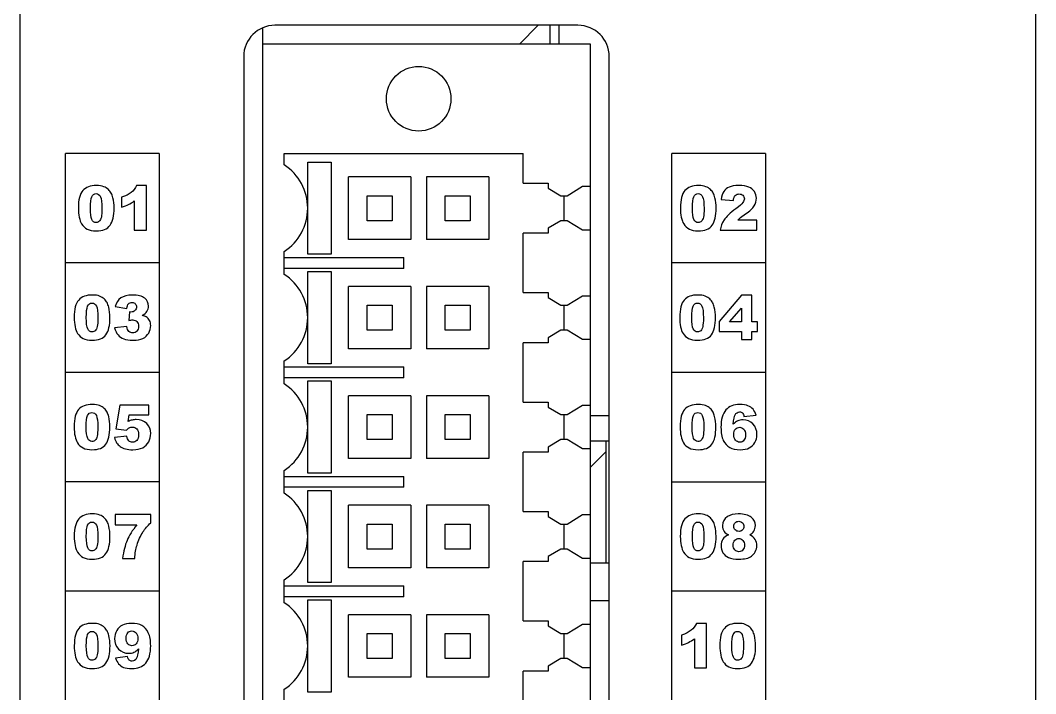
# Model space of a CAD drawing. Header units: millimetres. Extents: x 110 to 142, y 44 to 174.
# Drawn here: x 109.99 to 142.49, y 108.99 to 130.53 of the extents above; entities that cross this region are included whole.
import ezdxf

# ---------------------------------------------------------------- set-up
doc = ezdxf.new("R2010")
doc.units = ezdxf.units.MM
doc.header["$LTSCALE"] = 16.335
doc.layers.get('0').update_dxf_attribs({"linetype": 'CONTINUOUS'})

msp = doc.modelspace()

# ---------------------------------------------------------------- linework, layer by layer
at = {"linetype": 'Continuous'}
for p, q in [((109.992, 50.02), (109.992, 135.92)), ((142.492, 50.02), (142.492, 135.92)), ((127.842, 130.37), (118.142, 130.37)), ((125.971, 129.77), (126.571, 130.37)), ((126.942, 130.37), (126.942, 129.77)), ((127.242, 129.77), (127.242, 130.37)), ((117.742, 130.286), (117.742, 129.77)), ((117.742, 129.77), (117.742, 59.77)), ((128.242, 129.77), (117.742, 129.77)), ((128.242, 59.77), (128.242, 129.77)), ((117.142, 129.37), (117.142, 60.17)), ((128.842, 60.17), (128.842, 129.37)), ((111.442, 70.27), (111.442, 126.27)), ((114.442, 126.27), (111.442, 126.27)), ((114.442, 126.27), (114.442, 70.27)), ((118.442, 125.903), (118.442, 126.27)), ((118.442, 126.27), (126.092, 126.27)), ((126.092, 125.32), (126.092, 126.27)), ((130.842, 70.27), (130.842, 126.27)), ((133.842, 126.27), (130.842, 126.27)), ((133.842, 126.27), (133.842, 70.27)), ((119.192, 124.524), (119.192, 125.995)), ((119.192, 125.995), (119.944, 125.995)), ((119.944, 125.995), (119.944, 123.045)), ((120.492, 123.52), (120.492, 125.52)), ((122.492, 125.52), (120.492, 125.52)), ((122.492, 125.52), (122.492, 123.52)), ((122.992, 125.52), (122.992, 123.52)), ((124.992, 125.52), (122.992, 125.52)), ((124.992, 125.52), (124.992, 123.52)), ((114.035, 125.244), (113.714, 125.244)), ((114.035, 123.82), (114.035, 125.244)), ((126.092, 125.32), (126.893, 125.32)), ((126.893, 125.32), (126.893, 125.162)), ((126.893, 125.162), (127.295, 124.92)), ((127.492, 124.92), (127.992, 125.22)), ((127.992, 125.22), (128.242, 125.22)), ((113.233, 124.869), (113.233, 124.55)), ((121.092, 124.12), (121.092, 124.92)), ((121.092, 124.92), (121.892, 124.92)), ((121.892, 124.92), (121.892, 124.12)), ((123.592, 124.12), (123.592, 124.92)), ((123.592, 124.92), (124.392, 124.92)), ((124.392, 124.92), (124.392, 124.12)), ((127.295, 124.92), (127.492, 124.92)), ((127.392, 124.92), (127.392, 124.12)), ((113.642, 124.753), (113.642, 123.82)), ((119.192, 123.045), (119.192, 124.516)), ((132.426, 124.797), (132.815, 124.765)), ((132.957, 124.137), (133.049, 124.222)), ((133.049, 124.222), (133.207, 124.336)), ((121.892, 124.12), (121.092, 124.12)), ((124.392, 124.12), (123.592, 124.12)), ((127.295, 124.12), (126.893, 123.878)), ((126.893, 123.878), (126.893, 123.72)), ((127.492, 124.12), (127.295, 124.12)), ((127.992, 123.82), (127.492, 124.12)), ((133.564, 124.137), (132.957, 124.137)), ((133.564, 123.82), (133.564, 124.137)), ((113.642, 123.82), (114.035, 123.82)), ((122.492, 123.52), (120.492, 123.52)), ((124.992, 123.52), (122.992, 123.52)), ((126.092, 121.82), (126.092, 123.72)), ((126.893, 123.72), (126.092, 123.72)), ((128.242, 123.82), (127.992, 123.82)), ((132.397, 123.82), (133.564, 123.82)), ((118.442, 122.403), (118.442, 123.137)), ((118.442, 122.945), (122.267, 122.945)), ((119.944, 123.045), (119.192, 123.045)), ((122.267, 122.595), (122.267, 122.945)), ((114.442, 122.77), (111.442, 122.77)), ((122.267, 122.595), (118.442, 122.595)), ((133.842, 122.77), (130.842, 122.77)), ((119.192, 121.024), (119.192, 122.495)), ((119.192, 122.495), (119.944, 122.495)), ((119.944, 122.495), (119.944, 119.545)), ((120.492, 120.02), (120.492, 122.02)), ((122.492, 122.02), (120.492, 122.02)), ((122.492, 122.02), (122.492, 120.02)), ((122.992, 122.02), (122.992, 120.02)), ((124.992, 122.02), (122.992, 122.02)), ((124.992, 122.02), (124.992, 120.02)), ((126.092, 121.82), (126.893, 121.82)), ((126.893, 121.82), (126.893, 121.662)), ((126.893, 121.662), (127.295, 121.42)), ((127.492, 121.42), (127.992, 121.72)), ((127.992, 121.72), (128.242, 121.72)), ((133.072, 121.744), (132.363, 120.902)), ((133.411, 121.744), (133.072, 121.744)), ((133.411, 120.883), (133.411, 121.744)), ((113.032, 121.381), (113.399, 121.315)), ((121.092, 120.62), (121.092, 121.42)), ((121.092, 121.42), (121.892, 121.42)), ((121.892, 121.42), (121.892, 120.62)), ((123.592, 120.62), (123.592, 121.42)), ((123.592, 121.42), (124.392, 121.42)), ((124.392, 121.42), (124.392, 120.62)), ((127.295, 121.42), (127.492, 121.42)), ((127.392, 121.42), (127.392, 120.62)), ((132.696, 120.883), (133.072, 121.324)), ((133.072, 121.324), (133.072, 120.883)), ((113.483, 121.202), (113.463, 120.924)), ((113.534, 121.198), (113.483, 121.202)), ((119.192, 119.545), (119.192, 121.016)), ((132.363, 120.902), (132.363, 120.582)), ((113.399, 120.741), (113.011, 120.69)), ((121.892, 120.62), (121.092, 120.62)), ((124.392, 120.62), (123.592, 120.62)), ((127.295, 120.62), (126.893, 120.378)), ((127.492, 120.62), (127.295, 120.62)), ((127.992, 120.32), (127.492, 120.62)), ((132.363, 120.582), (133.072, 120.582)), ((133.072, 120.883), (132.696, 120.883)), ((133.072, 120.582), (133.072, 120.32)), ((133.586, 120.883), (133.411, 120.883)), ((133.411, 120.32), (133.411, 120.582)), ((133.411, 120.582), (133.586, 120.582)), ((133.586, 120.582), (133.586, 120.883)), ((126.893, 120.378), (126.893, 120.22)), ((128.242, 120.32), (127.992, 120.32)), ((133.072, 120.32), (133.411, 120.32)), ((122.492, 120.02), (120.492, 120.02)), ((124.992, 120.02), (122.992, 120.02)), ((126.092, 118.32), (126.092, 120.22)), ((126.893, 120.22), (126.092, 120.22)), ((118.442, 118.903), (118.442, 119.637)), ((118.442, 119.445), (122.267, 119.445)), ((119.944, 119.545), (119.192, 119.545)), ((122.267, 119.095), (122.267, 119.445)), ((114.442, 119.27), (111.442, 119.27)), ((122.267, 119.095), (118.442, 119.095)), ((119.192, 117.524), (119.192, 118.995)), ((119.192, 118.995), (119.944, 118.995)), ((119.944, 118.995), (119.944, 116.045)), ((133.842, 119.27), (130.842, 119.27)), ((120.492, 116.52), (120.492, 118.52)), ((122.492, 118.52), (120.492, 118.52)), ((122.492, 118.52), (122.492, 116.52)), ((122.992, 118.52), (122.992, 116.52)), ((124.992, 118.52), (122.992, 118.52)), ((124.992, 118.52), (124.992, 116.52)), ((126.092, 118.32), (126.893, 118.32)), ((126.893, 118.32), (126.893, 118.162)), ((113.178, 118.22), (113.055, 117.467)), ((114.102, 118.22), (113.178, 118.22)), ((114.102, 117.91), (114.102, 118.22)), ((126.893, 118.162), (127.295, 117.92)), ((127.492, 117.92), (127.992, 118.22)), ((127.992, 118.22), (128.242, 118.22)), ((113.443, 117.7), (113.476, 117.91)), ((113.476, 117.91), (114.102, 117.91)), ((121.092, 117.12), (121.092, 117.92)), ((121.092, 117.92), (121.892, 117.92)), ((121.892, 117.92), (121.892, 117.12)), ((123.592, 117.12), (123.592, 117.92)), ((123.592, 117.92), (124.392, 117.92)), ((124.392, 117.92), (124.392, 117.12)), ((127.295, 117.92), (127.492, 117.92)), ((127.392, 117.92), (127.392, 117.12)), ((128.842, 117.88), (128.242, 117.88)), ((133.156, 117.857), (133.543, 117.905)), ((113.055, 117.467), (113.387, 117.42)), ((119.192, 116.045), (119.192, 117.516)), ((113.398, 117.226), (113.005, 117.183)), ((121.892, 117.12), (121.092, 117.12)), ((124.392, 117.12), (123.592, 117.12)), ((127.295, 117.12), (126.893, 116.878)), ((127.492, 117.12), (127.295, 117.12)), ((127.992, 116.82), (127.492, 117.12)), ((128.242, 117.08), (128.842, 117.08)), ((128.742, 113.18), (128.742, 117.08)), ((126.092, 114.82), (126.092, 116.72)), ((126.893, 116.72), (126.092, 116.72)), ((126.893, 116.878), (126.893, 116.72)), ((128.242, 116.82), (127.992, 116.82)), ((128.242, 116.236), (128.742, 116.736)), ((122.492, 116.52), (120.492, 116.52)), ((124.992, 116.52), (122.992, 116.52)), ((118.442, 115.403), (118.442, 116.137)), ((119.944, 116.045), (119.192, 116.045)), ((114.442, 115.77), (111.442, 115.77)), ((118.442, 115.945), (122.267, 115.945)), ((122.267, 115.595), (122.267, 115.945)), ((130.842, 115.77), (133.842, 115.77)), ((122.267, 115.595), (118.442, 115.595)), ((119.192, 114.024), (119.192, 115.495)), ((119.192, 115.495), (119.944, 115.495)), ((119.944, 115.495), (119.944, 112.545)), ((120.492, 113.02), (120.492, 115.02)), ((122.492, 115.02), (120.492, 115.02)), ((122.492, 115.02), (122.492, 113.02)), ((122.992, 115.02), (122.992, 113.02)), ((124.992, 115.02), (122.992, 115.02)), ((124.992, 115.02), (124.992, 113.02)), ((126.092, 114.82), (126.893, 114.82)), ((126.893, 114.82), (126.893, 114.662)), ((113.03, 114.72), (113.03, 114.391)), ((114.166, 114.72), (113.03, 114.72)), ((114.166, 114.457), (114.166, 114.72)), ((121.092, 113.62), (121.092, 114.42)), ((121.092, 114.42), (121.892, 114.42)), ((121.892, 114.42), (121.892, 113.62)), ((123.592, 113.62), (123.592, 114.42)), ((123.592, 114.42), (124.392, 114.42)), ((124.392, 114.42), (124.392, 113.62)), ((126.893, 114.662), (127.295, 114.42)), ((127.295, 114.42), (127.492, 114.42)), ((127.392, 114.42), (127.392, 113.62)), ((127.492, 114.42), (127.992, 114.72)), ((127.992, 114.72), (128.242, 114.72)), ((113.03, 114.391), (113.722, 114.391)), ((119.192, 112.545), (119.192, 114.016)), ((121.892, 113.62), (121.092, 113.62)), ((124.392, 113.62), (123.592, 113.62)), ((127.295, 113.62), (126.893, 113.378)), ((127.492, 113.62), (127.295, 113.62)), ((127.992, 113.32), (127.492, 113.62)), ((113.266, 113.32), (113.654, 113.32)), ((126.092, 111.32), (126.092, 113.22)), ((126.893, 113.22), (126.092, 113.22)), ((126.893, 113.378), (126.893, 113.22)), ((128.242, 113.32), (127.992, 113.32)), ((128.242, 113.18), (128.842, 113.18)), ((122.492, 113.02), (120.492, 113.02)), ((124.992, 113.02), (122.992, 113.02)), ((118.442, 111.903), (118.442, 112.637)), ((119.944, 112.545), (119.192, 112.545)), ((114.442, 112.27), (111.442, 112.27)), ((118.442, 112.445), (122.267, 112.445)), ((122.267, 112.095), (122.267, 112.445)), ((133.842, 112.27), (130.842, 112.27)), ((122.267, 112.095), (118.442, 112.095)), ((119.192, 110.524), (119.192, 111.995)), ((119.192, 111.995), (119.944, 111.995)), ((119.944, 111.995), (119.944, 109.045)), ((128.242, 111.97), (128.842, 111.97)), ((120.492, 109.52), (120.492, 111.52)), ((122.492, 111.52), (120.492, 111.52)), ((122.492, 111.52), (122.492, 109.52)), ((122.992, 111.52), (122.992, 109.52)), ((124.992, 111.52), (122.992, 111.52)), ((124.992, 111.52), (124.992, 109.52)), ((126.092, 111.32), (126.893, 111.32)), ((126.893, 111.32), (126.893, 111.162)), ((126.893, 111.162), (127.295, 110.92)), ((127.492, 110.92), (127.992, 111.22)), ((127.992, 111.22), (128.242, 111.22)), ((131.96, 111.244), (131.638, 111.244)), ((131.96, 109.82), (131.96, 111.244)), ((121.092, 110.12), (121.092, 110.92)), ((121.092, 110.92), (121.892, 110.92)), ((121.892, 110.92), (121.892, 110.12)), ((123.592, 110.12), (123.592, 110.92)), ((123.592, 110.92), (124.392, 110.92)), ((124.392, 110.92), (124.392, 110.12)), ((127.295, 110.92), (127.492, 110.92)), ((127.392, 110.92), (127.392, 110.12)), ((131.158, 110.869), (131.158, 110.55)), ((119.192, 109.045), (119.192, 110.516)), ((131.567, 110.753), (131.567, 109.82)), ((113.428, 110.183), (113.041, 110.134)), ((121.892, 110.12), (121.092, 110.12)), ((124.392, 110.12), (123.592, 110.12)), ((127.295, 110.12), (126.893, 109.878)), ((126.893, 109.878), (126.893, 109.72)), ((127.492, 110.12), (127.295, 110.12)), ((127.992, 109.82), (127.492, 110.12)), ((126.092, 107.82), (126.092, 109.72)), ((126.893, 109.72), (126.092, 109.72)), ((128.242, 109.82), (127.992, 109.82)), ((131.567, 109.82), (131.96, 109.82)), ((122.492, 109.52), (120.492, 109.52)), ((124.992, 109.52), (122.992, 109.52)), ((118.442, 108.403), (118.442, 109.137)), ((119.944, 109.045), (119.192, 109.045))]:
    msp.add_line(p, q, dxfattribs=at)
msp.add_circle((122.742, 128.02), 1.033, dxfattribs=at)
for centre, radius, start, end in [((118.142, 129.37), 1, 90, 180), ((127.842, 129.37), 1, 0, 90), ((117.542, 124.52), 1.65, 303.0557, 56.9443), ((117.542, 121.02), 1.65, 303.0557, 56.9443), ((117.542, 117.52), 1.65, 303.0557, 56.9443), ((117.542, 114.02), 1.65, 303.0557, 56.9443), ((133.002, 114.367), 1.071, 270.0061, 282.0044), ((117.542, 110.52), 1.65, 303.0557, 56.9443)]:
    msp.add_arc(centre, radius, start, end, dxfattribs=at)
for points in [[(112.431, 125.244), (112.234, 125.244), (112.088, 125.19), (111.993, 125.084)], [(112.663, 125.208), (112.602, 125.231), (112.525, 125.244), (112.431, 125.244)], [(112.811, 125.118), (112.773, 125.155), (112.723, 125.186), (112.663, 125.208)], [(113.714, 125.244), (113.672, 125.156), (113.614, 125.082), (113.542, 125.022)], [(131.703, 125.244), (131.506, 125.244), (131.36, 125.19), (131.265, 125.084)], [(131.935, 125.208), (131.874, 125.231), (131.796, 125.244), (131.703, 125.244)], [(132.083, 125.118), (132.045, 125.155), (131.995, 125.186), (131.935, 125.208)], [(132.681, 125.194), (132.607, 125.162), (132.55, 125.114), (132.509, 125.053)], [(132.99, 125.244), (132.858, 125.244), (132.756, 125.227), (132.681, 125.194)], [(133.309, 125.197), (133.233, 125.228), (133.127, 125.244), (132.99, 125.244)], [(133.488, 125.053), (133.445, 125.118), (133.385, 125.166), (133.309, 125.197)], [(111.993, 125.084), (111.897, 124.977), (111.85, 124.791), (111.85, 124.526)], [(112.235, 124.525), (112.235, 124.7), (112.25, 124.822), (112.278, 124.887)], [(112.278, 124.887), (112.307, 124.952), (112.353, 124.985), (112.418, 124.985)], [(112.418, 124.985), (112.481, 124.985), (112.528, 124.953), (112.559, 124.889)], [(112.559, 124.889), (112.591, 124.825), (112.607, 124.7), (112.607, 124.514)], [(112.901, 125), (112.879, 125.041), (112.849, 125.081), (112.811, 125.118)], [(112.954, 124.857), (112.941, 124.912), (112.923, 124.959), (112.901, 125)], [(112.994, 124.53), (112.994, 124.643), (112.98, 124.752), (112.954, 124.857)], [(113.542, 125.022), (113.468, 124.962), (113.365, 124.911), (113.233, 124.869)], [(131.265, 125.084), (131.169, 124.977), (131.121, 124.791), (131.121, 124.526)], [(131.507, 124.525), (131.507, 124.7), (131.521, 124.822), (131.55, 124.887)], [(131.55, 124.887), (131.578, 124.952), (131.624, 124.985), (131.689, 124.985)], [(131.689, 124.985), (131.752, 124.985), (131.799, 124.953), (131.831, 124.889)], [(131.831, 124.889), (131.862, 124.825), (131.878, 124.7), (131.878, 124.514)], [(132.172, 125), (132.151, 125.041), (132.121, 125.081), (132.083, 125.118)], [(132.226, 124.857), (132.213, 124.912), (132.194, 124.959), (132.172, 125)], [(132.265, 124.53), (132.265, 124.643), (132.252, 124.752), (132.226, 124.857)], [(132.509, 125.053), (132.469, 124.992), (132.441, 124.906), (132.426, 124.797)], [(132.815, 124.765), (132.826, 124.844), (132.847, 124.899), (132.878, 124.93)], [(132.878, 124.93), (132.91, 124.961), (132.951, 124.977), (133, 124.977)], [(133, 124.977), (133.048, 124.977), (133.087, 124.962), (133.119, 124.932)], [(133.119, 124.932), (133.15, 124.901), (133.167, 124.865), (133.167, 124.823)], [(133.167, 124.823), (133.167, 124.783), (133.15, 124.742), (133.119, 124.698)], [(133.479, 124.591), (133.529, 124.669), (133.554, 124.75), (133.554, 124.836)], [(133.554, 124.836), (133.554, 124.916), (133.532, 124.988), (133.488, 125.053)], [(111.85, 124.526), (111.85, 124.417), (111.858, 124.318), (111.877, 124.229)], [(112.282, 124.159), (112.251, 124.224), (112.235, 124.346), (112.235, 124.525)], [(112.607, 124.514), (112.607, 124.387), (112.599, 124.294), (112.586, 124.234)], [(112.865, 123.973), (112.951, 124.09), (112.994, 124.276), (112.994, 124.53)], [(113.233, 124.55), (113.323, 124.576), (113.398, 124.605), (113.457, 124.635)], [(113.457, 124.635), (113.516, 124.665), (113.578, 124.704), (113.642, 124.753)], [(131.121, 124.526), (131.121, 124.417), (131.13, 124.318), (131.149, 124.229)], [(131.554, 124.159), (131.522, 124.224), (131.507, 124.346), (131.507, 124.525)], [(131.878, 124.514), (131.878, 124.387), (131.871, 124.294), (131.857, 124.234)], [(132.136, 123.973), (132.222, 124.09), (132.265, 124.276), (132.265, 124.53)], [(132.9, 124.505), (132.713, 124.366), (132.586, 124.246), (132.518, 124.145)], [(133.119, 124.698), (133.086, 124.654), (133.014, 124.589), (132.9, 124.505)], [(133.207, 124.336), (133.339, 124.428), (133.429, 124.513), (133.479, 124.591)], [(111.877, 124.229), (111.896, 124.139), (111.922, 124.069), (111.956, 124.017)], [(112.42, 124.062), (112.359, 124.062), (112.314, 124.094), (112.282, 124.159)], [(112.586, 124.234), (112.572, 124.174), (112.55, 124.13), (112.522, 124.103)], [(131.149, 124.229), (131.168, 124.139), (131.194, 124.069), (131.227, 124.017)], [(131.691, 124.062), (131.631, 124.062), (131.585, 124.094), (131.554, 124.159)], [(131.857, 124.234), (131.844, 124.174), (131.822, 124.13), (131.793, 124.103)], [(111.956, 124.017), (112.002, 123.945), (112.062, 123.89), (112.135, 123.852)], [(112.135, 123.852), (112.208, 123.815), (112.302, 123.796), (112.421, 123.796)], [(112.522, 124.103), (112.493, 124.075), (112.459, 124.062), (112.42, 124.062)], [(112.421, 123.796), (112.631, 123.796), (112.779, 123.854), (112.865, 123.973)], [(131.227, 124.017), (131.274, 123.945), (131.334, 123.89), (131.407, 123.852)], [(131.407, 123.852), (131.479, 123.815), (131.574, 123.796), (131.692, 123.796)], [(131.793, 124.103), (131.765, 124.075), (131.73, 124.062), (131.691, 124.062)], [(131.692, 123.796), (131.902, 123.796), (132.05, 123.854), (132.136, 123.973)], [(132.518, 124.145), (132.45, 124.043), (132.41, 123.935), (132.397, 123.82)], [(111.861, 121.584), (111.765, 121.477), (111.718, 121.291), (111.718, 121.026)], [(112.299, 121.744), (112.103, 121.744), (111.956, 121.69), (111.861, 121.584)], [(112.531, 121.708), (112.47, 121.731), (112.393, 121.744), (112.299, 121.744)], [(112.679, 121.618), (112.641, 121.655), (112.592, 121.686), (112.531, 121.708)], [(112.769, 121.5), (112.747, 121.541), (112.718, 121.581), (112.679, 121.618)], [(113.208, 121.65), (113.121, 121.587), (113.062, 121.497), (113.032, 121.381)], [(113.577, 121.744), (113.418, 121.744), (113.294, 121.712), (113.208, 121.65)], [(113.973, 121.641), (113.891, 121.709), (113.759, 121.744), (113.577, 121.744)], [(114.096, 121.385), (114.096, 121.488), (114.055, 121.573), (113.973, 121.641)], [(131.242, 121.584), (131.146, 121.477), (131.099, 121.291), (131.099, 121.026)], [(131.68, 121.744), (131.483, 121.744), (131.337, 121.69), (131.242, 121.584)], [(131.912, 121.708), (131.851, 121.731), (131.774, 121.744), (131.68, 121.744)], [(132.06, 121.618), (132.022, 121.655), (131.972, 121.686), (131.912, 121.708)], [(132.15, 121.5), (132.128, 121.541), (132.098, 121.581), (132.06, 121.618)], [(112.104, 121.025), (112.104, 121.2), (112.118, 121.322), (112.147, 121.387)], [(112.147, 121.387), (112.175, 121.452), (112.221, 121.485), (112.286, 121.485)], [(112.286, 121.485), (112.349, 121.485), (112.396, 121.453), (112.427, 121.389)], [(112.427, 121.389), (112.459, 121.325), (112.475, 121.2), (112.475, 121.014)], [(112.823, 121.357), (112.809, 121.412), (112.791, 121.459), (112.769, 121.5)], [(112.862, 121.03), (112.862, 121.143), (112.848, 121.252), (112.823, 121.357)], [(113.399, 121.315), (113.409, 121.384), (113.429, 121.433), (113.458, 121.46)], [(113.458, 121.46), (113.486, 121.488), (113.524, 121.502), (113.569, 121.502)], [(113.661, 121.246), (113.627, 121.214), (113.585, 121.198), (113.534, 121.198)], [(113.569, 121.502), (113.613, 121.502), (113.649, 121.489), (113.674, 121.464)], [(113.713, 121.362), (113.713, 121.317), (113.695, 121.279), (113.661, 121.246)], [(113.674, 121.464), (113.699, 121.438), (113.713, 121.404), (113.713, 121.362)], [(114.046, 121.221), (114.078, 121.269), (114.096, 121.324), (114.096, 121.385)], [(131.484, 121.025), (131.484, 121.2), (131.499, 121.322), (131.527, 121.387)], [(131.527, 121.387), (131.556, 121.452), (131.602, 121.485), (131.667, 121.485)], [(131.667, 121.485), (131.73, 121.485), (131.777, 121.453), (131.808, 121.389)], [(131.808, 121.389), (131.84, 121.325), (131.856, 121.2), (131.856, 121.014)], [(132.204, 121.357), (132.19, 121.412), (132.172, 121.459), (132.15, 121.5)], [(132.243, 121.03), (132.243, 121.143), (132.229, 121.252), (132.204, 121.357)], [(111.718, 121.026), (111.718, 120.917), (111.726, 120.818), (111.745, 120.729)], [(112.15, 120.659), (112.119, 120.724), (112.104, 120.846), (112.104, 121.025)], [(112.475, 121.014), (112.475, 120.887), (112.467, 120.794), (112.454, 120.734)], [(112.733, 120.473), (112.819, 120.59), (112.862, 120.776), (112.862, 121.03)], [(113.463, 120.924), (113.517, 120.94), (113.559, 120.947), (113.589, 120.947)], [(113.589, 120.947), (113.647, 120.947), (113.692, 120.929), (113.725, 120.894)], [(113.896, 121.092), (113.963, 121.128), (114.013, 121.171), (114.046, 121.221)], [(114.02, 121.044), (113.992, 121.062), (113.95, 121.078), (113.896, 121.092)], [(114.128, 120.931), (114.102, 120.978), (114.066, 121.016), (114.02, 121.044)], [(114.167, 120.764), (114.167, 120.829), (114.154, 120.884), (114.128, 120.931)], [(131.099, 121.026), (131.099, 120.917), (131.107, 120.818), (131.126, 120.729)], [(131.531, 120.659), (131.5, 120.724), (131.484, 120.846), (131.484, 121.025)], [(131.856, 121.014), (131.856, 120.887), (131.848, 120.794), (131.835, 120.734)], [(132.114, 120.473), (132.2, 120.59), (132.243, 120.776), (132.243, 121.03)], [(111.745, 120.729), (111.765, 120.639), (111.79, 120.569), (111.824, 120.517)], [(112.288, 120.562), (112.228, 120.562), (112.182, 120.594), (112.15, 120.659)], [(112.39, 120.603), (112.361, 120.575), (112.327, 120.562), (112.288, 120.562)], [(112.454, 120.734), (112.441, 120.674), (112.419, 120.63), (112.39, 120.603)], [(113.011, 120.69), (113.036, 120.602), (113.072, 120.529), (113.12, 120.472)], [(113.47, 120.578), (113.438, 120.608), (113.415, 120.663), (113.399, 120.741)], [(113.593, 120.533), (113.544, 120.533), (113.503, 120.547), (113.47, 120.578)], [(113.723, 120.59), (113.689, 120.552), (113.645, 120.533), (113.593, 120.533)], [(113.776, 120.743), (113.776, 120.679), (113.758, 120.628), (113.723, 120.59)], [(113.725, 120.894), (113.759, 120.858), (113.776, 120.808), (113.776, 120.743)], [(114.103, 120.529), (114.145, 120.604), (114.167, 120.682), (114.167, 120.764)], [(131.126, 120.729), (131.145, 120.639), (131.171, 120.569), (131.205, 120.517)], [(131.669, 120.562), (131.609, 120.562), (131.563, 120.594), (131.531, 120.659)], [(131.771, 120.603), (131.742, 120.575), (131.708, 120.562), (131.669, 120.562)], [(131.835, 120.734), (131.822, 120.674), (131.8, 120.63), (131.771, 120.603)], [(111.824, 120.517), (111.871, 120.445), (111.931, 120.39), (112.003, 120.352)], [(112.003, 120.352), (112.076, 120.315), (112.17, 120.296), (112.289, 120.296)], [(112.289, 120.296), (112.499, 120.296), (112.647, 120.354), (112.733, 120.473)], [(113.12, 120.472), (113.167, 120.415), (113.228, 120.371), (113.301, 120.341)], [(113.301, 120.341), (113.375, 120.311), (113.475, 120.296), (113.603, 120.296)], [(113.603, 120.296), (113.733, 120.296), (113.839, 120.317), (113.919, 120.357)], [(113.919, 120.357), (113.999, 120.396), (114.06, 120.455), (114.103, 120.529)], [(131.205, 120.517), (131.251, 120.445), (131.312, 120.39), (131.384, 120.352)], [(131.384, 120.352), (131.457, 120.315), (131.551, 120.296), (131.67, 120.296)], [(131.67, 120.296), (131.88, 120.296), (132.028, 120.354), (132.114, 120.473)], [(111.86, 118.084), (111.764, 117.977), (111.716, 117.791), (111.716, 117.526)], [(112.298, 118.244), (112.101, 118.244), (111.955, 118.19), (111.86, 118.084)], [(112.145, 117.887), (112.174, 117.952), (112.22, 117.985), (112.284, 117.985)], [(112.284, 117.985), (112.348, 117.985), (112.394, 117.953), (112.426, 117.889)], [(112.53, 118.208), (112.469, 118.231), (112.391, 118.244), (112.298, 118.244)], [(112.678, 118.118), (112.64, 118.155), (112.59, 118.186), (112.53, 118.208)], [(112.768, 118), (112.746, 118.041), (112.716, 118.081), (112.678, 118.118)], [(112.821, 117.857), (112.808, 117.912), (112.79, 117.959), (112.768, 118)], [(131.256, 118.084), (131.16, 117.977), (131.112, 117.791), (131.112, 117.526)], [(131.694, 118.244), (131.497, 118.244), (131.351, 118.19), (131.256, 118.084)], [(131.541, 117.887), (131.57, 117.952), (131.616, 117.985), (131.681, 117.985)], [(131.681, 117.985), (131.744, 117.985), (131.791, 117.953), (131.822, 117.889)], [(131.926, 118.208), (131.865, 118.231), (131.788, 118.244), (131.694, 118.244)], [(132.074, 118.118), (132.036, 118.155), (131.986, 118.186), (131.926, 118.208)], [(132.164, 118), (132.142, 118.041), (132.112, 118.081), (132.074, 118.118)], [(132.217, 117.857), (132.204, 117.912), (132.186, 117.959), (132.164, 118)], [(132.578, 118.067), (132.471, 117.95), (132.419, 117.764), (132.419, 117.512)], [(133.021, 118.244), (132.831, 118.244), (132.684, 118.185), (132.578, 118.067)], [(132.869, 117.91), (132.904, 117.973), (132.954, 118.005), (133.017, 118.005)], [(133.017, 118.005), (133.051, 118.005), (133.081, 117.994), (133.104, 117.971)], [(133.284, 118.205), (133.219, 118.23), (133.131, 118.244), (133.021, 118.244)], [(133.445, 118.092), (133.403, 118.142), (133.349, 118.179), (133.284, 118.205)], [(133.543, 117.905), (133.52, 117.979), (133.488, 118.042), (133.445, 118.092)], [(112.102, 117.525), (112.102, 117.7), (112.116, 117.822), (112.145, 117.887)], [(112.426, 117.889), (112.457, 117.825), (112.474, 117.7), (112.474, 117.514)], [(112.86, 117.53), (112.86, 117.643), (112.847, 117.752), (112.821, 117.857)], [(113.571, 117.745), (113.529, 117.735), (113.486, 117.72), (113.443, 117.7)], [(113.697, 117.761), (113.655, 117.761), (113.613, 117.755), (113.571, 117.745)], [(114.037, 117.633), (113.95, 117.718), (113.836, 117.761), (113.697, 117.761)], [(131.498, 117.525), (131.498, 117.7), (131.513, 117.822), (131.541, 117.887)], [(131.822, 117.889), (131.854, 117.825), (131.87, 117.7), (131.87, 117.514)], [(132.257, 117.53), (132.257, 117.643), (132.243, 117.752), (132.217, 117.857)], [(132.813, 117.615), (132.825, 117.765), (132.844, 117.864), (132.869, 117.91)], [(132.956, 117.72), (132.907, 117.697), (132.859, 117.662), (132.813, 117.615)], [(133.127, 117.754), (133.062, 117.754), (133.005, 117.742), (132.956, 117.72)], [(133.104, 117.971), (133.128, 117.949), (133.146, 117.911), (133.156, 117.857)], [(133.442, 117.62), (133.357, 117.709), (133.251, 117.754), (133.127, 117.754)], [(111.716, 117.526), (111.716, 117.417), (111.725, 117.318), (111.744, 117.229)], [(112.149, 117.159), (112.117, 117.224), (112.102, 117.346), (112.102, 117.525)], [(112.474, 117.514), (112.474, 117.387), (112.466, 117.294), (112.453, 117.234)], [(112.732, 116.973), (112.817, 117.09), (112.86, 117.276), (112.86, 117.53)], [(113.387, 117.42), (113.417, 117.454), (113.446, 117.479), (113.472, 117.493)], [(113.472, 117.493), (113.507, 117.51), (113.543, 117.52), (113.581, 117.52)], [(113.581, 117.52), (113.641, 117.52), (113.687, 117.5), (113.723, 117.461)], [(113.723, 117.461), (113.759, 117.423), (113.777, 117.361), (113.777, 117.278)], [(114.169, 117.314), (114.169, 117.442), (114.125, 117.549), (114.037, 117.633)], [(131.112, 117.526), (131.112, 117.417), (131.121, 117.318), (131.14, 117.229)], [(131.545, 117.159), (131.514, 117.224), (131.498, 117.346), (131.498, 117.525)], [(131.87, 117.514), (131.87, 117.387), (131.862, 117.294), (131.849, 117.234)], [(132.128, 116.973), (132.214, 117.09), (132.257, 117.276), (132.257, 117.53)], [(132.419, 117.512), (132.419, 117.339), (132.444, 117.201), (132.494, 117.096)], [(132.827, 117.281), (132.827, 117.356), (132.845, 117.413), (132.881, 117.453)], [(132.881, 117.453), (132.917, 117.493), (132.963, 117.513), (133.018, 117.513)], [(133.018, 117.513), (133.07, 117.513), (133.114, 117.492), (133.15, 117.451)], [(133.15, 117.451), (133.186, 117.409), (133.204, 117.349), (133.204, 117.271)], [(133.572, 117.281), (133.572, 117.418), (133.529, 117.53), (133.442, 117.62)], [(111.744, 117.229), (111.763, 117.139), (111.789, 117.069), (111.822, 117.017)], [(111.822, 117.017), (111.869, 116.945), (111.929, 116.89), (112.002, 116.852)], [(112.286, 117.062), (112.226, 117.062), (112.18, 117.094), (112.149, 117.159)], [(112.389, 117.103), (112.36, 117.075), (112.326, 117.062), (112.286, 117.062)], [(112.453, 117.234), (112.439, 117.174), (112.417, 117.13), (112.389, 117.103)], [(113.005, 117.183), (113.024, 117.117), (113.048, 117.063), (113.076, 117.019)], [(113.076, 117.019), (113.105, 116.975), (113.142, 116.935), (113.188, 116.9)], [(113.465, 117.081), (113.43, 117.114), (113.408, 117.163), (113.398, 117.226)], [(113.59, 117.033), (113.541, 117.033), (113.499, 117.049), (113.465, 117.081)], [(113.724, 117.094), (113.688, 117.053), (113.643, 117.033), (113.59, 117.033)], [(113.777, 117.278), (113.777, 117.196), (113.759, 117.135), (113.724, 117.094)], [(113.91, 116.862), (113.992, 116.906), (114.056, 116.969), (114.101, 117.053)], [(114.101, 117.053), (114.146, 117.136), (114.169, 117.223), (114.169, 117.314)], [(131.14, 117.229), (131.159, 117.139), (131.185, 117.069), (131.219, 117.017)], [(131.219, 117.017), (131.265, 116.945), (131.325, 116.89), (131.398, 116.852)], [(131.683, 117.062), (131.622, 117.062), (131.577, 117.094), (131.545, 117.159)], [(131.785, 117.103), (131.756, 117.075), (131.722, 117.062), (131.683, 117.062)], [(131.849, 117.234), (131.835, 117.174), (131.813, 117.13), (131.785, 117.103)], [(132.494, 117.096), (132.545, 116.991), (132.613, 116.915), (132.698, 116.868)], [(132.884, 117.103), (132.846, 117.146), (132.827, 117.205), (132.827, 117.281)], [(133.024, 117.039), (132.969, 117.039), (132.922, 117.06), (132.884, 117.103)], [(133.153, 117.097), (133.118, 117.058), (133.075, 117.039), (133.024, 117.039)], [(133.204, 117.271), (133.204, 117.193), (133.187, 117.135), (133.153, 117.097)], [(133.325, 116.855), (133.403, 116.894), (133.463, 116.952), (133.507, 117.028)], [(133.507, 117.028), (133.551, 117.105), (133.572, 117.189), (133.572, 117.281)], [(112.002, 116.852), (112.074, 116.815), (112.169, 116.796), (112.287, 116.796)], [(112.287, 116.796), (112.497, 116.796), (112.645, 116.854), (112.732, 116.973)], [(113.188, 116.9), (113.234, 116.866), (113.29, 116.839), (113.356, 116.822)], [(113.356, 116.822), (113.422, 116.806), (113.501, 116.796), (113.594, 116.796)], [(113.594, 116.796), (113.722, 116.796), (113.828, 116.818), (113.91, 116.862)], [(131.398, 116.852), (131.471, 116.815), (131.565, 116.796), (131.684, 116.796)], [(131.684, 116.796), (131.894, 116.796), (132.042, 116.854), (132.128, 116.973)], [(132.698, 116.868), (132.782, 116.82), (132.894, 116.796), (133.035, 116.796)], [(133.035, 116.796), (133.151, 116.796), (133.248, 116.816), (133.325, 116.855)], [(112.301, 114.744), (112.104, 114.744), (111.958, 114.69), (111.863, 114.584)], [(112.533, 114.708), (112.472, 114.731), (112.394, 114.744), (112.301, 114.744)], [(131.7, 114.744), (131.503, 114.744), (131.357, 114.69), (131.262, 114.584)], [(131.932, 114.708), (131.871, 114.731), (131.793, 114.744), (131.7, 114.744)], [(132.972, 114.744), (132.83, 114.744), (132.717, 114.715), (132.631, 114.658)], [(133.386, 114.637), (133.297, 114.708), (133.159, 114.744), (132.972, 114.744)], [(111.863, 114.584), (111.767, 114.477), (111.719, 114.291), (111.719, 114.026)], [(112.148, 114.387), (112.177, 114.452), (112.222, 114.485), (112.287, 114.485)], [(112.287, 114.485), (112.35, 114.485), (112.397, 114.453), (112.429, 114.389)], [(112.681, 114.618), (112.643, 114.655), (112.593, 114.686), (112.533, 114.708)], [(112.771, 114.5), (112.749, 114.541), (112.719, 114.581), (112.681, 114.618)], [(112.824, 114.357), (112.811, 114.412), (112.793, 114.459), (112.771, 114.5)], [(113.919, 114.168), (113.984, 114.271), (114.066, 114.368), (114.166, 114.457)], [(131.262, 114.584), (131.166, 114.477), (131.118, 114.291), (131.118, 114.026)], [(131.547, 114.387), (131.576, 114.452), (131.621, 114.485), (131.686, 114.485)], [(131.686, 114.485), (131.749, 114.485), (131.796, 114.453), (131.828, 114.389)], [(132.08, 114.618), (132.042, 114.655), (131.992, 114.686), (131.932, 114.708)], [(132.17, 114.5), (132.148, 114.541), (132.118, 114.581), (132.08, 114.618)], [(132.223, 114.357), (132.21, 114.412), (132.192, 114.459), (132.17, 114.5)], [(132.631, 114.658), (132.52, 114.583), (132.466, 114.487), (132.466, 114.37)], [(132.831, 114.348), (132.831, 114.394), (132.846, 114.433), (132.875, 114.462)], [(132.875, 114.462), (132.905, 114.492), (132.943, 114.507), (132.991, 114.507)], [(132.991, 114.507), (133.037, 114.507), (133.075, 114.492), (133.105, 114.461)], [(133.105, 114.461), (133.135, 114.431), (133.15, 114.391), (133.15, 114.344)], [(133.521, 114.368), (133.521, 114.476), (133.476, 114.565), (133.386, 114.637)], [(112.105, 114.025), (112.105, 114.2), (112.119, 114.322), (112.148, 114.387)], [(112.429, 114.389), (112.46, 114.325), (112.476, 114.2), (112.476, 114.014)], [(112.863, 114.03), (112.863, 114.143), (112.85, 114.252), (112.824, 114.357)], [(113.722, 114.391), (113.579, 114.215), (113.475, 114.05), (113.41, 113.895)], [(113.728, 113.747), (113.774, 113.902), (113.838, 114.042), (113.919, 114.168)], [(131.504, 114.025), (131.504, 114.2), (131.518, 114.322), (131.547, 114.387)], [(131.828, 114.389), (131.859, 114.325), (131.875, 114.2), (131.875, 114.014)], [(132.262, 114.03), (132.262, 114.143), (132.249, 114.252), (132.223, 114.357)], [(132.466, 114.37), (132.466, 114.299), (132.485, 114.236), (132.523, 114.181)], [(132.523, 114.181), (132.551, 114.141), (132.596, 114.105), (132.657, 114.073)], [(132.876, 114.23), (132.846, 114.26), (132.831, 114.299), (132.831, 114.348)], [(132.998, 114.186), (132.947, 114.186), (132.907, 114.2), (132.876, 114.23)], [(133.108, 114.23), (133.079, 114.2), (133.042, 114.186), (132.998, 114.186)], [(133.15, 114.344), (133.15, 114.297), (133.136, 114.259), (133.108, 114.23)], [(133.341, 114.073), (133.399, 114.111), (133.441, 114.15), (133.467, 114.191)], [(133.467, 114.191), (133.503, 114.245), (133.521, 114.305), (133.521, 114.368)], [(111.719, 114.026), (111.719, 113.917), (111.728, 113.818), (111.747, 113.729)], [(112.152, 113.659), (112.12, 113.724), (112.105, 113.846), (112.105, 114.025)], [(112.476, 114.014), (112.476, 113.887), (112.469, 113.794), (112.456, 113.734)], [(112.735, 113.473), (112.82, 113.59), (112.863, 113.776), (112.863, 114.03)], [(113.41, 113.895), (113.345, 113.74), (113.297, 113.548), (113.266, 113.32)], [(131.118, 114.026), (131.118, 113.917), (131.127, 113.818), (131.146, 113.729)], [(131.551, 113.659), (131.519, 113.724), (131.504, 113.846), (131.504, 114.025)], [(131.875, 114.014), (131.875, 113.887), (131.868, 113.794), (131.855, 113.734)], [(132.134, 113.473), (132.219, 113.59), (132.262, 113.776), (132.262, 114.03)], [(132.48, 113.94), (132.442, 113.882), (132.423, 113.814), (132.423, 113.732)], [(132.657, 114.073), (132.576, 114.041), (132.518, 113.997), (132.48, 113.94)], [(132.81, 113.745), (132.81, 113.81), (132.828, 113.861), (132.864, 113.9)], [(132.864, 113.9), (132.9, 113.938), (132.942, 113.957), (132.991, 113.957)], [(132.991, 113.957), (133.04, 113.957), (133.083, 113.937), (133.12, 113.898)], [(133.12, 113.898), (133.157, 113.858), (133.176, 113.807), (133.176, 113.746)], [(133.51, 113.928), (133.473, 113.988), (133.417, 114.036), (133.341, 114.073)], [(133.567, 113.73), (133.567, 113.802), (133.548, 113.868), (133.51, 113.928)], [(111.747, 113.729), (111.766, 113.639), (111.792, 113.569), (111.825, 113.517)], [(111.825, 113.517), (111.872, 113.445), (111.932, 113.39), (112.005, 113.352)], [(112.289, 113.562), (112.229, 113.562), (112.183, 113.594), (112.152, 113.659)], [(112.391, 113.603), (112.363, 113.575), (112.328, 113.562), (112.289, 113.562)], [(112.29, 113.296), (112.5, 113.296), (112.648, 113.354), (112.735, 113.473)], [(112.456, 113.734), (112.442, 113.674), (112.42, 113.63), (112.391, 113.603)], [(113.654, 113.32), (113.666, 113.484), (113.691, 113.627), (113.728, 113.747)], [(131.146, 113.729), (131.165, 113.639), (131.191, 113.569), (131.224, 113.517)], [(131.224, 113.517), (131.271, 113.445), (131.331, 113.39), (131.404, 113.352)], [(131.688, 113.562), (131.628, 113.562), (131.582, 113.594), (131.551, 113.659)], [(131.791, 113.603), (131.762, 113.575), (131.727, 113.562), (131.688, 113.562)], [(131.689, 113.296), (131.899, 113.296), (132.047, 113.354), (132.134, 113.473)], [(131.855, 113.734), (131.841, 113.674), (131.819, 113.63), (131.791, 113.603)], [(132.423, 113.732), (132.423, 113.648), (132.443, 113.571), (132.483, 113.503)], [(132.483, 113.503), (132.524, 113.435), (132.584, 113.383), (132.662, 113.349)], [(132.867, 113.593), (132.829, 113.632), (132.81, 113.683), (132.81, 113.745)], [(132.996, 113.535), (132.947, 113.535), (132.904, 113.554), (132.867, 113.593)], [(133.121, 113.594), (133.084, 113.554), (133.042, 113.535), (132.996, 113.535)], [(133.176, 113.746), (133.176, 113.685), (133.157, 113.634), (133.121, 113.594)], [(133.4, 113.392), (133.446, 113.425), (133.486, 113.472), (133.518, 113.533)], [(133.518, 113.533), (133.551, 113.594), (133.567, 113.659), (133.567, 113.73)], [(112.005, 113.352), (112.077, 113.315), (112.172, 113.296), (112.29, 113.296)], [(131.404, 113.352), (131.476, 113.315), (131.571, 113.296), (131.689, 113.296)], [(132.662, 113.349), (132.741, 113.314), (132.853, 113.296), (133.002, 113.296)], [(133.225, 113.32), (133.295, 113.334), (133.353, 113.359), (133.4, 113.392)], [(112.301, 111.244), (112.104, 111.244), (111.958, 111.19), (111.863, 111.084)], [(112.533, 111.208), (112.472, 111.231), (112.395, 111.244), (112.301, 111.244)], [(112.681, 111.118), (112.643, 111.155), (112.593, 111.186), (112.533, 111.208)], [(113.259, 111.185), (113.182, 111.145), (113.122, 111.088), (113.078, 111.012)], [(113.549, 111.244), (113.433, 111.244), (113.335, 111.224), (113.259, 111.185)], [(113.886, 111.171), (113.801, 111.219), (113.689, 111.244), (113.549, 111.244)], [(114.089, 110.942), (114.038, 111.047), (113.971, 111.124), (113.886, 111.171)], [(131.638, 111.244), (131.596, 111.156), (131.539, 111.082), (131.466, 111.022)], [(132.965, 111.244), (132.768, 111.244), (132.622, 111.19), (132.527, 111.084)], [(133.197, 111.208), (133.136, 111.231), (133.058, 111.244), (132.965, 111.244)], [(133.345, 111.118), (133.307, 111.155), (133.257, 111.186), (133.197, 111.208)], [(111.863, 111.084), (111.767, 110.977), (111.72, 110.791), (111.72, 110.526)], [(112.105, 110.525), (112.105, 110.7), (112.12, 110.822), (112.148, 110.887)], [(112.148, 110.887), (112.177, 110.952), (112.223, 110.985), (112.288, 110.985)], [(112.288, 110.985), (112.351, 110.985), (112.398, 110.953), (112.429, 110.889)], [(112.429, 110.889), (112.461, 110.825), (112.477, 110.7), (112.477, 110.514)], [(112.771, 111), (112.749, 111.041), (112.719, 111.081), (112.681, 111.118)], [(112.825, 110.857), (112.811, 110.912), (112.793, 110.959), (112.771, 111)], [(112.864, 110.53), (112.864, 110.643), (112.85, 110.752), (112.825, 110.857)], [(113.078, 111.012), (113.034, 110.935), (113.012, 110.85), (113.012, 110.758)], [(113.381, 110.768), (113.381, 110.846), (113.398, 110.904), (113.432, 110.943)], [(113.432, 110.943), (113.466, 110.981), (113.509, 111.001), (113.561, 111.001)], [(113.561, 111.001), (113.615, 111.001), (113.662, 110.979), (113.7, 110.936)], [(113.7, 110.936), (113.738, 110.893), (113.758, 110.834), (113.758, 110.759)], [(114.165, 110.528), (114.165, 110.7), (114.14, 110.837), (114.089, 110.942)], [(131.466, 111.022), (131.393, 110.962), (131.29, 110.911), (131.158, 110.869)], [(132.527, 111.084), (132.431, 110.977), (132.383, 110.791), (132.383, 110.526)], [(132.769, 110.525), (132.769, 110.7), (132.783, 110.822), (132.812, 110.887)], [(132.812, 110.887), (132.841, 110.952), (132.886, 110.985), (132.951, 110.985)], [(132.951, 110.985), (133.014, 110.985), (133.061, 110.953), (133.093, 110.889)], [(133.093, 110.889), (133.124, 110.825), (133.14, 110.7), (133.14, 110.514)], [(133.434, 111), (133.413, 111.041), (133.383, 111.081), (133.345, 111.118)], [(133.488, 110.857), (133.475, 110.912), (133.456, 110.959), (133.434, 111)], [(133.527, 110.53), (133.527, 110.643), (133.514, 110.752), (133.488, 110.857)], [(111.72, 110.526), (111.72, 110.417), (111.728, 110.318), (111.747, 110.229)], [(112.152, 110.159), (112.121, 110.224), (112.105, 110.346), (112.105, 110.525)], [(112.477, 110.514), (112.477, 110.387), (112.469, 110.294), (112.456, 110.234)], [(112.735, 109.973), (112.821, 110.09), (112.864, 110.276), (112.864, 110.53)], [(113.012, 110.758), (113.012, 110.621), (113.055, 110.509), (113.14, 110.419)], [(113.434, 110.589), (113.398, 110.63), (113.381, 110.69), (113.381, 110.768)], [(113.567, 110.527), (113.513, 110.527), (113.469, 110.547), (113.434, 110.589)], [(113.703, 110.587), (113.667, 110.547), (113.621, 110.527), (113.567, 110.527)], [(113.758, 110.759), (113.758, 110.684), (113.739, 110.627), (113.703, 110.587)], [(114.006, 109.972), (114.112, 110.089), (114.165, 110.275), (114.165, 110.528)], [(131.158, 110.55), (131.248, 110.576), (131.322, 110.605), (131.381, 110.635)], [(131.381, 110.635), (131.441, 110.665), (131.503, 110.704), (131.567, 110.753)], [(132.383, 110.526), (132.383, 110.417), (132.392, 110.318), (132.411, 110.229)], [(132.816, 110.159), (132.784, 110.224), (132.769, 110.346), (132.769, 110.525)], [(133.14, 110.514), (133.14, 110.387), (133.133, 110.294), (133.119, 110.234)], [(133.398, 109.973), (133.484, 110.09), (133.527, 110.276), (133.527, 110.53)], [(111.747, 110.229), (111.766, 110.139), (111.792, 110.069), (111.826, 110.017)], [(112.456, 110.234), (112.443, 110.174), (112.421, 110.13), (112.392, 110.103)], [(113.14, 110.419), (113.227, 110.33), (113.333, 110.286), (113.459, 110.286)], [(113.479, 110.068), (113.455, 110.09), (113.438, 110.128), (113.428, 110.183)], [(113.459, 110.286), (113.523, 110.286), (113.579, 110.297), (113.629, 110.319)], [(113.629, 110.319), (113.677, 110.341), (113.725, 110.377), (113.772, 110.424)], [(113.772, 110.424), (113.759, 110.274), (113.739, 110.175), (113.714, 110.13)], [(132.411, 110.229), (132.43, 110.139), (132.456, 110.069), (132.489, 110.017)], [(133.119, 110.234), (133.106, 110.174), (133.084, 110.13), (133.055, 110.103)], [(111.826, 110.017), (111.872, 109.945), (111.933, 109.89), (112.005, 109.852)], [(112.005, 109.852), (112.078, 109.815), (112.172, 109.796), (112.291, 109.796)], [(112.29, 110.062), (112.23, 110.062), (112.184, 110.094), (112.152, 110.159)], [(112.392, 110.103), (112.363, 110.075), (112.329, 110.062), (112.29, 110.062)], [(112.291, 109.796), (112.501, 109.796), (112.649, 109.854), (112.735, 109.973)], [(113.041, 110.134), (113.064, 110.06), (113.097, 109.998), (113.139, 109.948)], [(113.139, 109.948), (113.182, 109.898), (113.235, 109.86), (113.3, 109.835)], [(113.568, 110.035), (113.533, 110.035), (113.504, 110.045), (113.479, 110.068)], [(113.564, 109.796), (113.752, 109.796), (113.899, 109.854), (114.006, 109.972)], [(113.714, 110.13), (113.679, 110.066), (113.631, 110.035), (113.568, 110.035)], [(132.489, 110.017), (132.536, 109.945), (132.596, 109.89), (132.669, 109.852)], [(132.669, 109.852), (132.741, 109.815), (132.836, 109.796), (132.954, 109.796)], [(132.953, 110.062), (132.893, 110.062), (132.847, 110.094), (132.816, 110.159)], [(133.055, 110.103), (133.027, 110.075), (132.992, 110.062), (132.953, 110.062)], [(132.954, 109.796), (133.164, 109.796), (133.312, 109.854), (133.398, 109.973)], [(113.3, 109.835), (113.364, 109.809), (113.452, 109.796), (113.564, 109.796)]]:
    msp.add_open_spline(points, degree=3, dxfattribs=at)

doc.saveas('drawing.dxf')
